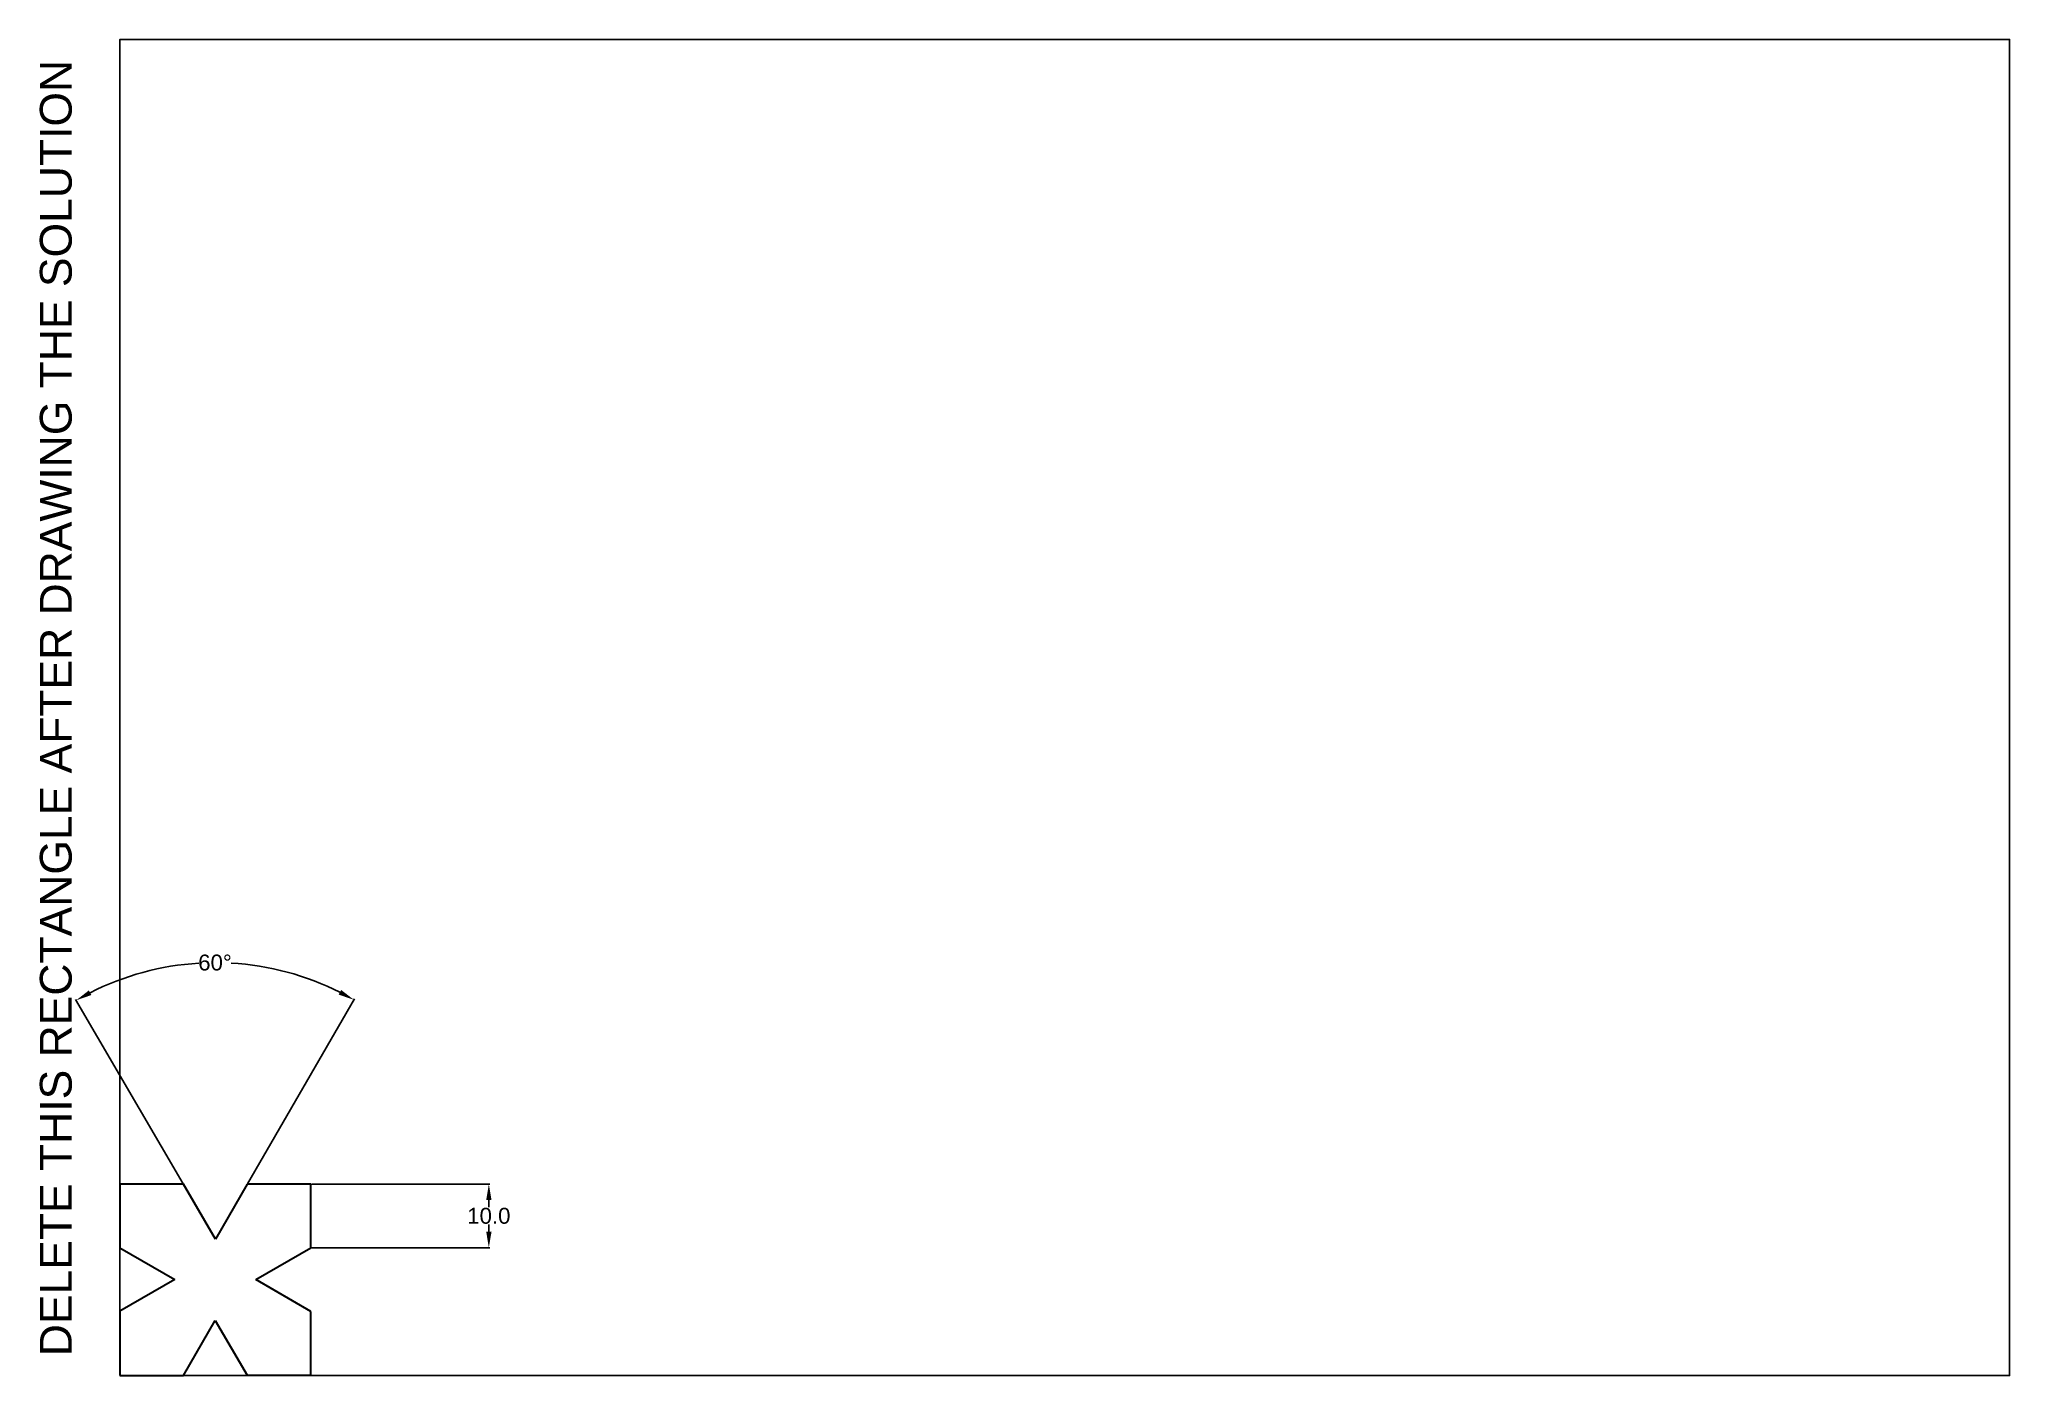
# Model space of a CAD drawing. Header units: millimetres. Extents: x -13 to 297, y 0 to 210.
import ezdxf

# ---------------------------------------------------------------- set-up
doc = ezdxf.new("R2010")
doc.units = ezdxf.units.MM
doc.layers.add('Comments', color=10, linetype='Continuous', lineweight=13, plot=False)
doc.layers.add('thick continuous', color=7, linetype='Continuous', lineweight=30)
doc.styles.get("Standard").update_dxf_attribs({"font": 'arial.ttf'})
doc.dimstyles.get("Standard").update_dxf_attribs({"dimtxt": 2.5, "dimasz": 2.5, "dimexe": 0.18, "dimexo": 0.0625, "dimgap": 0.09, "dimtad": 0, "dimtih": 1, "dimtoh": 1, "dimdec": 1, "dimzin": 0, "dimdsep": 46, "dimtxsty": 'Standard', "dimcen": 0.09, "dimadec": 0, "dimazin": 0, "dimtfac": 1, "dimtdec": 1, "dimtofl": 0, "dimtmove": 0, "dimatfit": 3, "dimfxl": 1, "dimtolj": 1, "dimtzin": 0, "dimarcsym": 0})

# ---------------------------------------------------------------- blocks, each defined once
blk = doc.blocks.new('*D1')
at = {"layer": 'Defpoints', "color": 0, "transparency": 16777216}
for p in [(30.03, 30.1), (30.03, 20.1), (57.99, 20.1)]:
    blk.add_point(p, dxfattribs=at)
at = {"layer": 'thick continuous', "color": 0, "lineweight": -2, "transparency": 16777216}
for p, q in [((30.1, 30.1), (58.17, 30.1)), ((57.99, 27.6), (57.99, 26.47)), ((57.99, 22.6), (57.99, 23.74)), ((30.1, 20.1), (58.17, 20.1))]:
    blk.add_line(p, q, dxfattribs=at)
at = {"layer": 'thick continuous', "color": 0, "transparency": 16777216}
for points in [[(57.58, 27.6), (58.41, 27.6), (57.99, 30.1)], [(57.58, 22.6), (58.41, 22.6), (57.99, 20.1)]]:
    blk.add_solid(points, dxfattribs=at)
at = {"layer": 'thick continuous', "color": 0, "transparency": 16777216, "insert": (57.99, 25.1), "char_height": 2.5, "attachment_point": 5}
blk.add_mtext('\\A1;10.0', dxfattribs=at)
blk = doc.blocks.new('*D2')
at = {"layer": 'Defpoints', "color": 0, "transparency": 16777216}
for p in [(22.53, 64.24), (9.99, 30.09), (20.03, 30.1), (15.03, 21.45), (15.03, 21.45)]:
    blk.add_point(p, dxfattribs=at)
at = {"layer": 'thick continuous', "color": 0, "lineweight": -2, "transparency": 16777216}
for p, q in [((9.95, 30.14), (-6.96, 59.13)), ((20.07, 30.16), (36.88, 59.21))]:
    blk.add_line(p, q, dxfattribs=at)
for start, end in [(93.4665, 116.9632), (63.2425, 86.7396)]:
    blk.add_arc((15.03, 21.45), 43.45, start, end, dxfattribs=at)
at = {"layer": 'thick continuous', "color": 0, "transparency": 16777216}
for points in [[(-4.47, 59.81), (-4.87, 60.54), (-6.87, 58.98)], [(34.78, 60.61), (34.39, 59.88), (36.79, 59.05)]]:
    blk.add_solid(points, dxfattribs=at)
at = {"layer": 'thick continuous', "color": 0, "transparency": 16777216, "insert": (14.95, 64.9), "char_height": 2.5, "attachment_point": 5}
blk.add_mtext('\\A1;60°', dxfattribs=at)

msp = doc.modelspace()

# ---------------------------------------------------------------- linework, layer by layer
msp.add_lwpolyline([(0, 0), (297, 0), (297, 210), (0, 210)], close=True)
at = {"layer": 'thick continuous'}
for p, q in [((9.99, 30.09), (-0.01, 30.09)), ((-0.01, 30.09), (-0.01, 20.09)), ((15.03, 21.45), (9.99, 30.09)), ((20.03, 30.1), (15.03, 21.45)), ((30.03, 30.1), (20.03, 30.1)), ((30.03, 20.1), (30.03, 30.1)), ((-0.01, 20.09), (8.66, 15.11)), ((21.39, 15.08), (30.03, 20.1)), ((8.66, 15.11), (-0.02, 10.15)), ((30.03, 10.05), (21.39, 15.08)), ((-0.02, 10.15), (-0.02, 0.15)), ((30.03, 0.05), (30.03, 10.05)), ((10, 0), (14.97, 8.68)), ((14.97, 8.68), (20.03, 0.05)), ((0, 0), (10, 0)), ((20.03, 0.05), (30.03, 0.05))]:
    msp.add_line(p, q, dxfattribs=at)

# ---------------------------------------------------------------- texts
at = {"layer": 'Comments'}
msp.add_text('DELETE THIS RECTANGLE AFTER DRAWING THE SOLUTION', height=5, rotation=90, dxfattribs=at).set_placement((-7.57, 3.05))

# ---------------------------------------------------------------- dimensions: what is measured, and where the dimension line sits
at = {"layer": 'thick continuous'}
dim = msp.add_angular_dim_2l(base=(22.53, 64.24), line1=((15.03, 21.45), (9.99, 30.09)), line2=((20.03, 30.1), (15.03, 21.45)), dimstyle='Standard', dxfattribs=at)
dim.commit()
dim.dimension.update_dxf_attribs({"geometry": '*D2', "text_midpoint": (14.95, 64.9)})
dim = msp.add_linear_dim(base=(57.99, 20.1), p1=(30.03, 30.1), p2=(30.03, 20.1), angle=90, dimstyle='Standard', dxfattribs=at)
dim.commit()
dim.dimension.update_dxf_attribs({"geometry": '*D1', "text_midpoint": (57.99, 25.1)})

doc.saveas('drawing.dxf')
